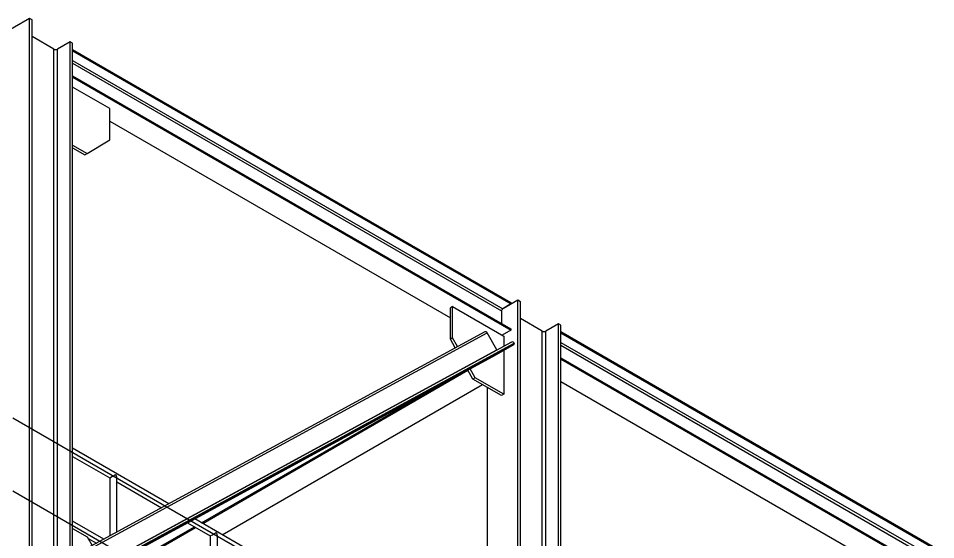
# Model space of a CAD drawing. Header units: inches. Extents: x -1490 to 2215, y -1057 to 1547.
# Drawn here: x 1920.3 to 2135.8, y -611.4 to -488.9 of the extents above; entities that cross this region are included whole.
import ezdxf

# ---------------------------------------------------------------- set-up
doc = ezdxf.new("R2010")
doc.units = ezdxf.units.IN
doc.header["$MEASUREMENT"] = 0

msp = doc.modelspace()

# ---------------------------------------------------------------- linework, layer by layer
at = {"color": 7, "linetype": 'Continuous', "lineweight": 25}
for p, q in [((1922.92, -488.94), (1915.76, -493.07)), ((1922.92, -761.72), (1922.92, -488.94)), ((1923.52, -489.29), (1922.92, -488.94)), ((1923.52, -761.37), (1923.52, -489.29)), ((1928.61, -496.15), (1923.52, -493.21)), ((1932.43, -494.43), (1929.46, -496.15)), ((1932.43, -765.5), (1932.43, -494.43)), ((1933.04, -494.78), (1932.43, -494.43)), ((1933.04, -765.85), (1933.04, -494.78)), ((1928.61, -616.04), (1928.61, -496.15)), ((1929.46, -616.53), (1929.46, -496.15)), ((1933.04, -496.26), (2036.01, -555.7)), ((1933.04, -496.59), (2036.01, -556.03)), ((1933.04, -498.81), (2034.08, -557.14)), ((1933.04, -499.47), (2033.8, -557.63)), ((1933.04, -502.41), (2036.01, -561.85)), ((1933.04, -502.74), (2036.01, -562.18)), ((1941.74, -510.11), (1933.04, -505.08)), ((1941.74, -517.46), (1941.74, -510.11)), ((1941.74, -513.07), (2021.78, -559.27)), ((1933.04, -518.76), (1936.44, -520.72)), ((1933.04, -519.37), (1935.91, -521.03)), ((1936.44, -520.72), (1941.74, -517.46)), ((1935.91, -521.03), (1936.44, -520.72)), ((2037.64, -555.17), (2033.89, -557.33)), ((2036.01, -555.7), (2036.01, -556.03)), ((2037.64, -642.66), (2037.64, -555.17)), ((2038.25, -555.52), (2037.64, -555.17)), ((2038.25, -643.01), (2038.25, -555.52)), ((2022.31, -556.62), (2021.78, -556.92)), ((2021.78, -564.27), (2021.78, -556.92)), ((2022.31, -563.97), (2022.31, -556.62)), ((2022.31, -556.62), (2034.33, -563.56)), ((2033.8, -557.63), (2033.8, -560.58)), ((2036.01, -556.03), (2034.08, -557.14)), ((2043.33, -562.38), (2038.25, -559.44)), ((2036.01, -562.18), (2033.97, -563.35)), ((2036.01, -561.85), (2036.01, -562.18)), ((2043.33, -645.94), (2043.33, -562.38)), ((2047.16, -560.66), (2044.18, -562.38)), ((2044.18, -644.6), (2044.18, -562.38)), ((2047.16, -646.32), (2047.16, -560.66)), ((2047.76, -561.01), (2047.16, -560.66)), ((2047.76, -646.66), (2047.76, -561.01)), ((2029.86, -562.57), (1933.04, -615.27)), ((1933.04, -615.83), (2030.46, -562.8)), ((2022.31, -563.97), (2021.78, -564.27)), ((2022.94, -566.33), (2021.78, -564.27)), ((2023.48, -566.04), (2022.31, -563.97)), ((2032.7, -566.77), (2030.46, -562.8)), ((2034.33, -563.56), (2034.33, -565.99)), ((2047.76, -562.49), (2135.79, -613.31)), ((2047.76, -562.82), (2135.79, -613.64)), ((1935.2, -619.85), (2032.7, -566.77)), ((2036.16, -564.99), (1937.9, -618.48)), ((1938.49, -618.71), (2036.75, -565.23)), ((1938.61, -618.93), (2036.88, -565.44)), ((2032.64, -567.89), (2036.88, -565.44)), ((2036.88, -565.44), (2036.75, -565.23)), ((2047.76, -565.04), (2133.87, -614.75)), ((2047.76, -565.7), (2133.58, -615.24)), ((1936.16, -620.4), (2032.64, -567.89)), ((2034.33, -566.92), (2034.33, -577.23)), ((2047.76, -568.64), (2133.81, -618.32)), ((2047.76, -568.97), (2133.53, -618.48)), ((1963.6, -607.57), (2025.92, -571.6)), ((2027.08, -573.66), (2025.89, -571.56)), ((2027.61, -573.36), (2026.43, -571.27)), ((1968.2, -610.23), (2029.31, -574.95)), ((2027.61, -573.36), (2027.08, -573.66)), ((2033.8, -577.54), (2027.08, -573.66)), ((2034.33, -577.23), (2027.61, -573.36)), ((2047.76, -574.27), (2123.69, -618.1)), ((1963.32, -607.41), (2017.6, -576.08)), ((2030.48, -638.52), (2030.48, -575.63)), ((2034.33, -577.23), (2033.8, -577.54)), ((1955.63, -602.97), (1933.04, -589.93)), ((1933.04, -591.85), (1941.76, -596.88)), ((1941.76, -596.88), (1941.76, -610.52)), ((1943.42, -609.62), (1943.42, -596.88)), ((1943.42, -597.84), (1953.92, -603.9)), ((1940.34, -611.29), (1933.04, -607.08)), ((1960.02, -607.42), (1965.38, -610.52)), ((1990.83, -623.29), (1961.73, -606.49)), ((1933.04, -608.73), (1936.44, -610.7)), ((1948.47, -615.98), (1961.66, -608.37)), ((1948.75, -616.15), (1961.94, -608.53)), ((1936.44, -610.7), (1937.61, -612.78)), ((1936.65, -611.08), (1938.63, -612.22)), ((1965.38, -610.52), (1965.38, -625.75)), ((1967.04, -626.7), (1967.04, -610.52))]:
    msp.add_line(p, q, dxfattribs=at)
at = {"color": 7, "linetype": 'Continuous'}
for p, q in [((1918.98, -582.77), (1989.82, -623.67)), ((1918.98, -599.92), (1989.82, -640.82))]:
    msp.add_line(p, q, dxfattribs=at)
at = {"color": 7, "linetype": 'Continuous', "lineweight": 25}
for centre, radius, start, end in [((1929.03, -495.34), 0.915, 242.391, 297.609), ((2034.41, -557.66), 0.615, 122.6055, 177.3945), ((2043.76, -561.57), 0.915, 242.391, 297.609), ((2030.04, -562.99), 0.456, 24.0686, 112.6599), ((2032.9, -566.66), 0.219, 209.2551, 233.5845), ((2036.34, -565.41), 0.456, 24.0686, 112.6599)]:
    msp.add_arc(centre, radius, start, end, dxfattribs=at)
for centre, major_axis, ratio, start_param, end_param in [((1942.59, -596.4), (0.83, 0.479), 0.00007, 3.141552, 5.497747), ((1942.59, -596.4), (-0.59, 1.02), 0.577335, 3.92695, 4.712348), ((1966.21, -610.04), (0.83, 0.479), 0.00007, 3.141552, 5.497747), ((1966.21, -610.04), (-0.59, 1.02), 0.577335, 3.92695, 4.712348)]:
    msp.add_ellipse(centre, major_axis=major_axis, ratio=ratio, start_param=start_param, end_param=end_param, dxfattribs=at)

doc.saveas('drawing.dxf')
